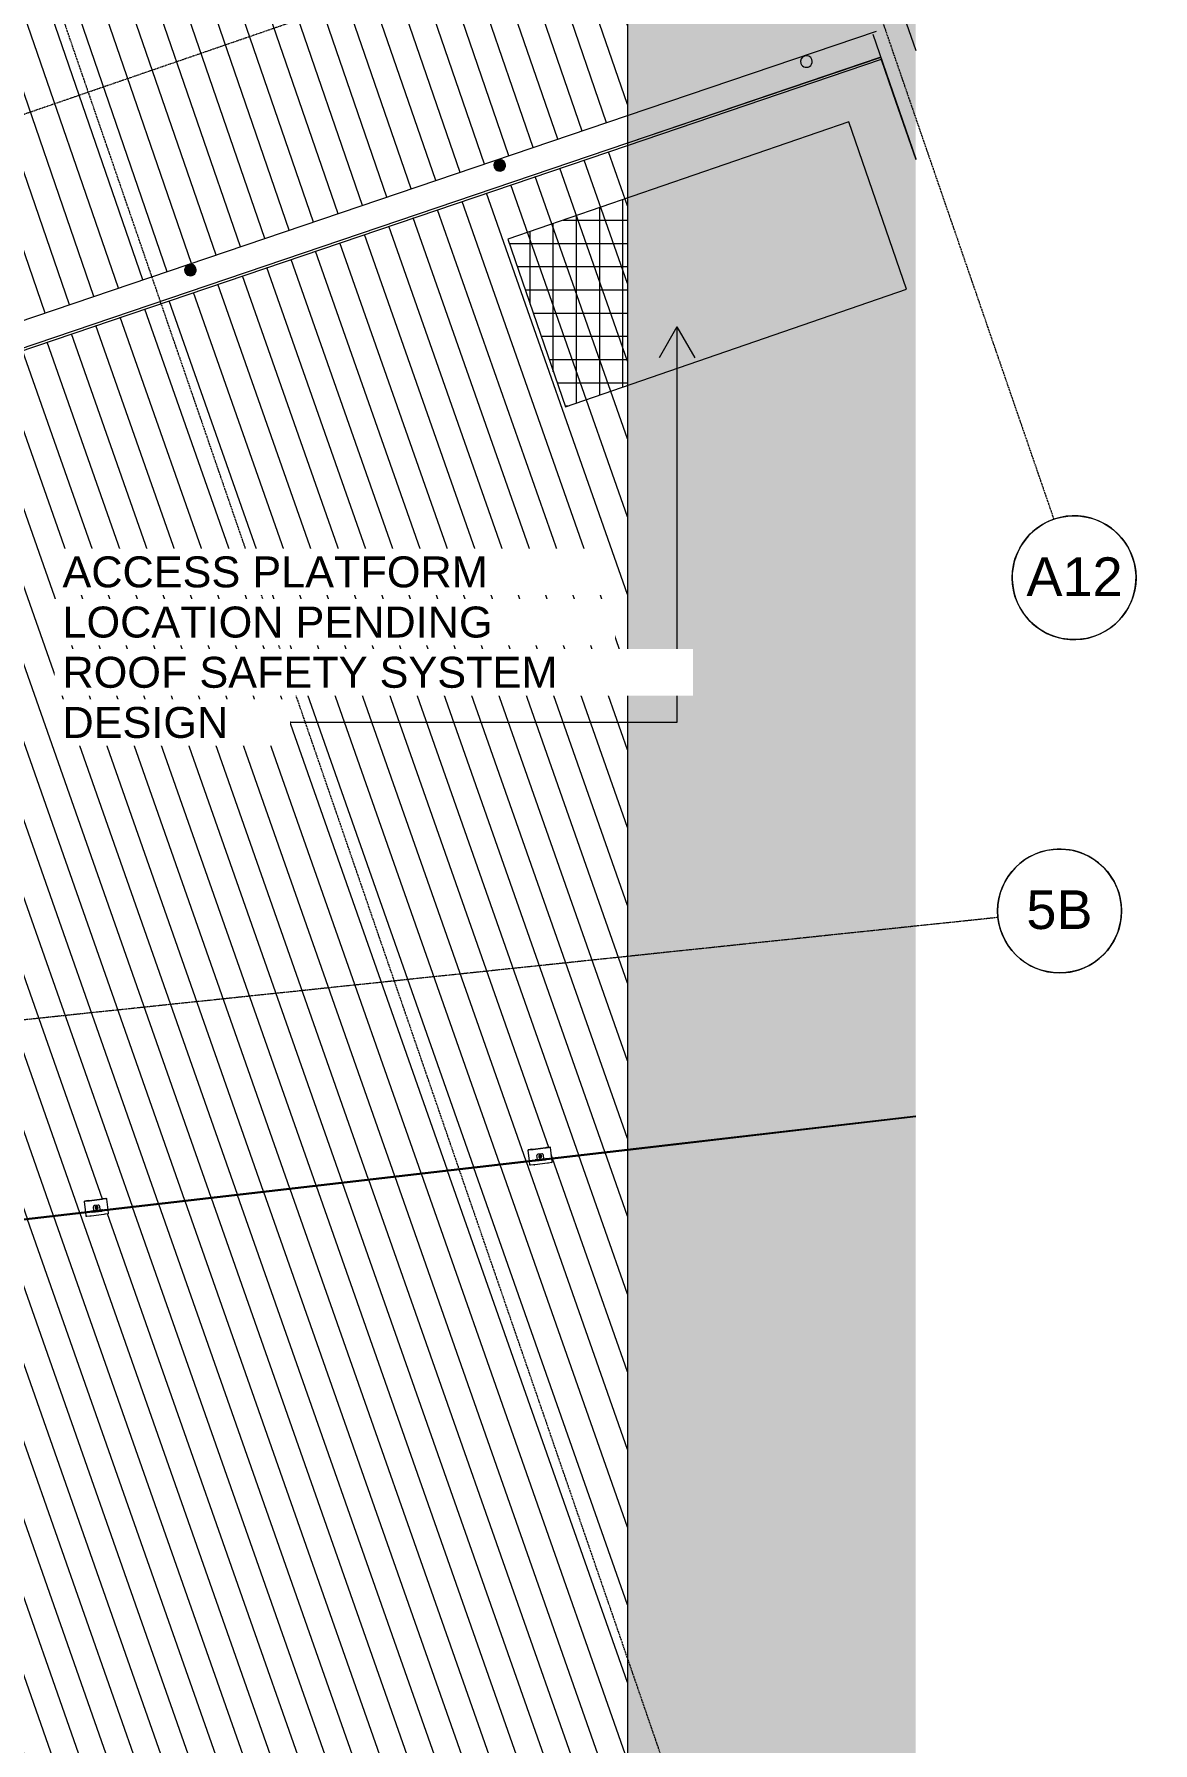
# Model space of a CAD drawing. Header units: millimetres. Extents: x -2478825 to -2336182, y 3945451 to 4053958.
# Drawn here: x -2351207 to -2336754, y 3969128 to 3991203 of the extents above; entities that cross this region are included whole.
import ezdxf

# ---------------------------------------------------------------- set-up
doc = ezdxf.new("R2010")
doc.units = ezdxf.units.MM
doc.linetypes.add('Grid Line', pattern=[21, 12, -3, 3, -3])
for name, color, linetype, lineweight in [('A-DETL', 90, 'Continuous', 18), ('A-DETL-GENF', 92, 'Continuous', 5), ('A-GLAZ-CWMG', 51, 'Continuous', 5), ('A-ROOF', 132, 'Continuous', 5), ('A-ROOF-PATT', 132, 'Continuous', 5), ('G-ANNO-TEXT', 231, 'Continuous', 5), ('P-SANR-FIXT', 6, 'Continuous', 5), ('Q-SPCQ', 91, 'Continuous', 5), ('S-GRID', 1, 'Continuous', 5), ('S-GRID-IDEN', 1, 'Continuous', 5)]:
    doc.layers.add(name, color=color, linetype=linetype, lineweight=lineweight)
doc.styles.add('Arial', font='arial.ttf', dxfattribs={"height": 500})
doc.styles.add('Arial_1', font='arial.ttf', dxfattribs={"height": 400})

# ---------------------------------------------------------------- blocks, each defined once
blk = doc.blocks.new('Downpipe - L Spreader - Default-V7-ROOF - Part A')
at = {"layer": 'P-SANR-FIXT'}
for start, end in [(0, 180), (180, 0)]:
    blk.add_arc((-40, 2100), 75, start, end, dxfattribs=at)
blk = doc.blocks.new('Downpipe - L Spreader - Default-V8-ROOF - Part A')
at = {"layer": 'P-SANR-FIXT'}
blk.add_hatch(color=211, dxfattribs=at).paths.add_polyline_path([(-20, 2172), (-40, 2175), (-59, 2172), (-77, 2165), (-93, 2153), (-105, 2137), (-112, 2119), (-115, 2100), (-112, 2081), (-105, 2062), (-93, 2047), (-77, 2035), (-59, 2028), (-40, 2025), (-20, 2028), (-2, 2035), (13, 2047), (25, 2062), (33, 2081), (35, 2100), (33, 2119), (25, 2137), (13, 2153), (-2, 2165), (-11, 2169)])
for start, end in [(0, 180), (180, 0)]:
    blk.add_arc((-40, 2100), 75, start, end, dxfattribs=at)
blk = doc.blocks.new('Downpipe - L Spreader - Default-V9-ROOF - Part A')
at = {"layer": 'P-SANR-FIXT'}
blk.add_hatch(color=211, dxfattribs=at).paths.add_polyline_path([(-20, 2172), (-40, 2175), (-59, 2172), (-77, 2165), (-93, 2153), (-105, 2137), (-112, 2119), (-115, 2100), (-112, 2081), (-105, 2062), (-93, 2047), (-77, 2035), (-52, 2027), (-20, 2028), (-2, 2035), (13, 2047), (25, 2062), (33, 2081), (35, 2100), (33, 2119), (25, 2137), (13, 2153), (-2, 2165), (-11, 2169)])
for start, end in [(0, 180), (180, 260.6976), (279.3024, 0)]:
    blk.add_arc((-40, 2100), 75, start, end, dxfattribs=at)
blk = doc.blocks.new('Static Line_Sayfa_Metal Deck_Pan Mount - Up to 15 _ pitch - Max 2 Users-1848369-ROOF - Part A')
at = {"layer": 'Q-SPCQ'}
for p, q in [((-2339817, 3977226), (-2343541, 3976795)), ((-2343541, 3976787), (-2339817, 3977218)), ((-2343541, 3976795), (-2379056, 3972688)), ((-2379055, 3972680), (-2343541, 3976787)), ((-2344776, 3976796), (-2344826, 3976790)), ((-2344826, 3976790), (-2344776, 3976796)), ((-2344825, 3976780), (-2344826, 3976790)), ((-2344809, 3976646), (-2344825, 3976780)), ((-2344777, 3976796), (-2344816, 3976791)), ((-2344816, 3976791), (-2344778, 3976795)), ((-2344804, 3976601), (-2344809, 3976643)), ((-2344777, 3976795), (-2344764, 3976794)), ((-2344763, 3976795), (-2344776, 3976796)), ((-2344776, 3976796), (-2344776, 3976796)), ((-2344763, 3976794), (-2344599, 3976814)), ((-2344600, 3976813), (-2344762, 3976795)), ((-2344730, 3976660), (-2344734, 3976658)), ((-2344732, 3976648), (-2344728, 3976647)), ((-2344727, 3976660), (-2344730, 3976660)), ((-2344726, 3976647), (-2344728, 3976647)), ((-2344601, 3976675), (-2344727, 3976660)), ((-2344726, 3976647), (-2344600, 3976662)), ((-2344705, 3976666), (-2344711, 3976715)), ((-2344648, 3976737), (-2344698, 3976732)), ((-2344648, 3976737), (-2344698, 3976732)), ((-2344688, 3976698), (-2344688, 3976698)), ((-2344680, 3976701), (-2344680, 3976700)), ((-2344678, 3976701), (-2344678, 3976701)), ((-2344660, 3976707), (-2344660, 3976707)), ((-2344658, 3976708), (-2344658, 3976708)), ((-2344651, 3976711), (-2344651, 3976711)), ((-2344632, 3976727), (-2344632, 3976728)), ((-2344631, 3976724), (-2344626, 3976675)), ((-2344601, 3976675), (-2344599, 3976675)), ((-2344600, 3976662), (-2344598, 3976663)), ((-2344588, 3976817), (-2344599, 3976814)), ((-2344595, 3976674), (-2344599, 3976675)), ((-2344598, 3976814), (-2344586, 3976818)), ((-2344598, 3976663), (-2344593, 3976664)), ((-2344587, 3976817), (-2344538, 3976823)), ((-2344538, 3976823), (-2344587, 3976818)), ((-2344548, 3976822), (-2344587, 3976818)), ((-2344585, 3976818), (-2344548, 3976822)), ((-2344538, 3976823), (-2344538, 3976823)), ((-2344537, 3976813), (-2344538, 3976823)), ((-2344537, 3976815), (-2344537, 3976815)), ((-2344521, 3976680), (-2344537, 3976813)), ((-2344516, 3976635), (-2344521, 3976676)), ((-2344803, 3976591), (-2344804, 3976601)), ((-2344804, 3976599), (-2344804, 3976599)), ((-2344794, 3976593), (-2344803, 3976591)), ((-2344756, 3976597), (-2344793, 3976593)), ((-2344741, 3976596), (-2344755, 3976597)), ((-2344576, 3976615), (-2344740, 3976596)), ((-2344563, 3976619), (-2344575, 3976615)), ((-2344525, 3976624), (-2344562, 3976619)), ((-2344515, 3976625), (-2344524, 3976624)), ((-2344515, 3976625), (-2344516, 3976635)), ((-2350508, 3976133), (-2350558, 3976127)), ((-2350558, 3976127), (-2350508, 3976133)), ((-2350557, 3976117), (-2350558, 3976127)), ((-2350541, 3975984), (-2350556, 3976117)), ((-2350509, 3976133), (-2350548, 3976128)), ((-2350548, 3976128), (-2350510, 3976132)), ((-2350536, 3975938), (-2350541, 3975979)), ((-2350509, 3976132), (-2350496, 3976131)), ((-2350495, 3976132), (-2350508, 3976133)), ((-2350508, 3976133), (-2350508, 3976133)), ((-2350495, 3976132), (-2350330, 3976151)), ((-2350332, 3976151), (-2350494, 3976132)), ((-2350461, 3975997), (-2350466, 3975995)), ((-2350464, 3975985), (-2350460, 3975985)), ((-2350459, 3975997), (-2350461, 3975997)), ((-2350458, 3975985), (-2350460, 3975985)), ((-2350333, 3976012), (-2350459, 3975997)), ((-2350458, 3975985), (-2350332, 3975999)), ((-2350437, 3976003), (-2350443, 3976052)), ((-2350380, 3976074), (-2350430, 3976069)), ((-2350380, 3976074), (-2350430, 3976069)), ((-2350420, 3976035), (-2350420, 3976035)), ((-2350412, 3976038), (-2350412, 3976037)), ((-2350410, 3976038), (-2350410, 3976038)), ((-2350392, 3976044), (-2350392, 3976044)), ((-2350390, 3976045), (-2350390, 3976045)), ((-2350382, 3976048), (-2350383, 3976048)), ((-2350364, 3976064), (-2350364, 3976065)), ((-2350363, 3976061), (-2350358, 3976012)), ((-2350333, 3976012), (-2350331, 3976012)), ((-2350332, 3975999), (-2350329, 3976000)), ((-2350319, 3976154), (-2350331, 3976151)), ((-2350326, 3976012), (-2350331, 3976012)), ((-2350329, 3976151), (-2350318, 3976155)), ((-2350329, 3976000), (-2350325, 3976001)), ((-2350319, 3976155), (-2350270, 3976160)), ((-2350270, 3976160), (-2350319, 3976155)), ((-2350280, 3976159), (-2350318, 3976155)), ((-2350317, 3976155), (-2350279, 3976159)), ((-2350270, 3976160), (-2350270, 3976160)), ((-2350268, 3976150), (-2350270, 3976160)), ((-2350269, 3976152), (-2350269, 3976153)), ((-2350253, 3976016), (-2350268, 3976150)), ((-2350248, 3975972), (-2350253, 3976013)), ((-2350535, 3975929), (-2350536, 3975938)), ((-2350535, 3975936), (-2350535, 3975936)), ((-2350526, 3975930), (-2350535, 3975929)), ((-2350487, 3975934), (-2350525, 3975930)), ((-2350473, 3975933), (-2350486, 3975934)), ((-2350308, 3975952), (-2350472, 3975933)), ((-2350295, 3975956), (-2350307, 3975952)), ((-2350257, 3975961), (-2350294, 3975956)), ((-2350247, 3975962), (-2350256, 3975961)), ((-2350247, 3975962), (-2350248, 3975972))]:
    blk.add_line(p, q, dxfattribs=at)
at = {"layer": 'Q-SPCQ', "flags": 128}
for points in [[(-2344680, 3976700), (-2344680, 3976700), (-2344680, 3976699), (-2344680, 3976699), (-2344680, 3976699), (-2344679, 3976698), (-2344679, 3976698), (-2344679, 3976697), (-2344679, 3976697), (-2344678, 3976697), (-2344678, 3976696), (-2344678, 3976696), (-2344677, 3976696), (-2344677, 3976695), (-2344677, 3976695), (-2344676, 3976695), (-2344676, 3976694), (-2344675, 3976694), (-2344675, 3976694), (-2344675, 3976694), (-2344674, 3976693), (-2344674, 3976693), (-2344673, 3976693), (-2344673, 3976693), (-2344672, 3976693), (-2344672, 3976693), (-2344671, 3976693), (-2344671, 3976693), (-2344671, 3976692), (-2344670, 3976692), (-2344670, 3976692), (-2344669, 3976692), (-2344669, 3976692), (-2344668, 3976692), (-2344668, 3976692)], [(-2344678, 3976701), (-2344678, 3976700), (-2344678, 3976700), (-2344678, 3976700), (-2344678, 3976699), (-2344678, 3976699), (-2344677, 3976699), (-2344677, 3976698), (-2344677, 3976698), (-2344677, 3976698), (-2344676, 3976697), (-2344676, 3976697), (-2344676, 3976697), (-2344676, 3976697), (-2344675, 3976696), (-2344675, 3976696), (-2344675, 3976696), (-2344674, 3976696), (-2344674, 3976696), (-2344674, 3976695), (-2344673, 3976695), (-2344673, 3976695), (-2344673, 3976695), (-2344672, 3976695), (-2344672, 3976695), (-2344671, 3976695), (-2344671, 3976694), (-2344671, 3976694), (-2344670, 3976694), (-2344670, 3976694), (-2344669, 3976694), (-2344669, 3976694), (-2344669, 3976694), (-2344668, 3976694), (-2344668, 3976694)], [(-2344668, 3976692), (-2344667, 3976693), (-2344667, 3976693), (-2344667, 3976693), (-2344666, 3976693), (-2344666, 3976693), (-2344665, 3976693), (-2344665, 3976693), (-2344664, 3976693), (-2344664, 3976694), (-2344663, 3976694), (-2344663, 3976694), (-2344663, 3976694), (-2344662, 3976695), (-2344662, 3976695), (-2344662, 3976695), (-2344661, 3976696), (-2344661, 3976696), (-2344661, 3976696), (-2344660, 3976697), (-2344660, 3976697), (-2344660, 3976697), (-2344659, 3976698), (-2344659, 3976698), (-2344659, 3976699), (-2344659, 3976699), (-2344658, 3976699), (-2344658, 3976700), (-2344658, 3976700), (-2344658, 3976701), (-2344658, 3976701), (-2344658, 3976702), (-2344658, 3976702), (-2344658, 3976703), (-2344658, 3976703), (-2344658, 3976703), (-2344657, 3976704), (-2344657, 3976704), (-2344658, 3976705), (-2344658, 3976705), (-2344658, 3976706), (-2344658, 3976706), (-2344658, 3976707), (-2344658, 3976707), (-2344658, 3976708), (-2344658, 3976708)], [(-2344668, 3976694), (-2344668, 3976694), (-2344667, 3976694), (-2344667, 3976695), (-2344667, 3976695), (-2344666, 3976695), (-2344666, 3976695), (-2344665, 3976695), (-2344665, 3976695), (-2344665, 3976695), (-2344664, 3976696), (-2344664, 3976696), (-2344664, 3976696), (-2344663, 3976696), (-2344663, 3976696), (-2344663, 3976697), (-2344663, 3976697), (-2344662, 3976697), (-2344662, 3976697), (-2344662, 3976698), (-2344662, 3976698), (-2344661, 3976698), (-2344661, 3976699), (-2344661, 3976699), (-2344661, 3976699), (-2344660, 3976700), (-2344660, 3976700), (-2344660, 3976700), (-2344660, 3976701), (-2344660, 3976701), (-2344660, 3976702), (-2344660, 3976702), (-2344660, 3976702), (-2344660, 3976703), (-2344660, 3976703), (-2344660, 3976703), (-2344659, 3976704), (-2344659, 3976704), (-2344660, 3976705), (-2344660, 3976705), (-2344660, 3976705), (-2344660, 3976706), (-2344660, 3976706), (-2344660, 3976706), (-2344660, 3976707), (-2344660, 3976707)], [(-2350412, 3976037), (-2350412, 3976037), (-2350412, 3976036), (-2350412, 3976036), (-2350411, 3976036), (-2350411, 3976035), (-2350411, 3976035), (-2350411, 3976034), (-2350410, 3976034), (-2350410, 3976034), (-2350410, 3976033), (-2350409, 3976033), (-2350409, 3976033), (-2350409, 3976032), (-2350408, 3976032), (-2350408, 3976032), (-2350408, 3976031), (-2350407, 3976031), (-2350407, 3976031), (-2350406, 3976031), (-2350406, 3976031), (-2350406, 3976030), (-2350405, 3976030), (-2350405, 3976030), (-2350404, 3976030), (-2350404, 3976030), (-2350403, 3976030), (-2350403, 3976030), (-2350402, 3976030), (-2350402, 3976029), (-2350401, 3976029), (-2350401, 3976029), (-2350401, 3976029), (-2350400, 3976030), (-2350400, 3976030)], [(-2350410, 3976038), (-2350410, 3976037), (-2350410, 3976037), (-2350410, 3976037), (-2350410, 3976036), (-2350409, 3976036), (-2350409, 3976036), (-2350409, 3976035), (-2350409, 3976035), (-2350408, 3976035), (-2350408, 3976035), (-2350408, 3976034), (-2350408, 3976034), (-2350407, 3976034), (-2350407, 3976033), (-2350407, 3976033), (-2350406, 3976033), (-2350406, 3976033), (-2350406, 3976033), (-2350405, 3976032), (-2350405, 3976032), (-2350405, 3976032), (-2350404, 3976032), (-2350404, 3976032), (-2350404, 3976032), (-2350403, 3976032), (-2350403, 3976032), (-2350402, 3976031), (-2350402, 3976031), (-2350402, 3976031), (-2350401, 3976031), (-2350401, 3976031), (-2350401, 3976031), (-2350400, 3976031), (-2350400, 3976031)], [(-2350400, 3976030), (-2350399, 3976030), (-2350399, 3976030), (-2350398, 3976030), (-2350398, 3976030), (-2350397, 3976030), (-2350397, 3976030), (-2350397, 3976030), (-2350396, 3976031), (-2350396, 3976031), (-2350395, 3976031), (-2350395, 3976031), (-2350394, 3976031), (-2350394, 3976032), (-2350394, 3976032), (-2350393, 3976032), (-2350393, 3976033), (-2350393, 3976033), (-2350392, 3976033), (-2350392, 3976034), (-2350392, 3976034), (-2350391, 3976034), (-2350391, 3976035), (-2350391, 3976035), (-2350391, 3976036), (-2350391, 3976036), (-2350390, 3976036), (-2350390, 3976037), (-2350390, 3976037), (-2350390, 3976038), (-2350390, 3976038), (-2350390, 3976039), (-2350390, 3976039), (-2350389, 3976040), (-2350389, 3976040), (-2350389, 3976041), (-2350389, 3976041), (-2350389, 3976041), (-2350389, 3976042), (-2350389, 3976042), (-2350389, 3976043), (-2350390, 3976043), (-2350390, 3976044), (-2350390, 3976044), (-2350390, 3976045), (-2350390, 3976045)], [(-2350400, 3976031), (-2350400, 3976031), (-2350399, 3976032), (-2350399, 3976032), (-2350398, 3976032), (-2350398, 3976032), (-2350398, 3976032), (-2350397, 3976032), (-2350397, 3976032), (-2350397, 3976032), (-2350396, 3976033), (-2350396, 3976033), (-2350396, 3976033), (-2350395, 3976033), (-2350395, 3976033), (-2350395, 3976034), (-2350394, 3976034), (-2350394, 3976034), (-2350394, 3976035), (-2350394, 3976035), (-2350393, 3976035), (-2350393, 3976035), (-2350393, 3976036), (-2350393, 3976036), (-2350392, 3976036), (-2350392, 3976037), (-2350392, 3976037), (-2350392, 3976037), (-2350392, 3976038), (-2350392, 3976038), (-2350392, 3976039), (-2350392, 3976039), (-2350391, 3976039), (-2350391, 3976040), (-2350391, 3976040), (-2350391, 3976040), (-2350391, 3976041), (-2350391, 3976041), (-2350391, 3976042), (-2350391, 3976042), (-2350391, 3976042), (-2350391, 3976043), (-2350392, 3976043), (-2350392, 3976044), (-2350392, 3976044), (-2350392, 3976044)]]:
    blk.add_lwpolyline(points, dxfattribs=at)
at = {"layer": 'Q-SPCQ'}
for centre, major_axis, ratio, start_param, end_param in [((-2344815, 3976781), (9.43, 3.32), 0.99863, 1.347635, 2.918431), ((-2344815, 3976781), (9.43, 3.32), 0.99863, 1.347635, 2.918431), ((-2344778, 3976795), (0.993, 0.114), 0.051038, 0.263758, 1.582394), ((-2344777, 3976796), (0.993, 0.114), 0.051038, 0.263758, 1.582394), ((-2344763, 3976795), (0.993, 0.114), 0.051038, 3.40535, 4.723987), ((-2344762, 3976795), (0.993, 0.114), 0.051038, 3.40535, 4.723987), ((-2344733, 3976653), (-0.6, 5.18), 0.011583, 0.002734, 1.148216), ((-2344733, 3976653), (-0.6, 5.18), 0.011583, 4.675347, 6.283185), ((-2344733, 3976653), (-0.6, 5.18), 0.011583, 3.141593, 4.661325), ((-2344733, 3976653), (-0.6, 5.18), 0.011583, 1.972865, 3.138859), ((-2344696, 3976717), (14.2, 5), 0.99863, 1.347635, 2.918431), ((-2344696, 3976717), (14.2, 5), 0.99863, 1.347635, 2.918431), ((-2344705, 3976666), (-0.46, 3.97), 0.011583, 1.519733, 2.56693), ((-2344669, 3976705), (18.8, 6.6), 0.99863, 1.347635, 3.70383), ((-2344669, 3976704), (18.8, 6.6), 0.99863, 1.347635, 4.489228), ((-2344669, 3976704), (11.1, 3.9), 0.99863, 1.347635, 4.489228), ((-2344669, 3976705), (18.8, 6.6), 0.99863, 6.060024, 7.63082), ((-2344669, 3976704), (18.8, 6.6), 0.99863, 4.489228, 7.63082), ((-2344669, 3976704), (11.1, 3.9), 0.99863, 4.489228, 7.63082), ((-2344646, 3976722), (14.2, 5), 0.99863, 6.060024, 7.63082), ((-2344646, 3976723), (14.2, 5), 0.99863, 0.038638, 1.347635), ((-2344646, 3976723), (14.2, 5), 0.99863, 6.060024, 6.283185), ((-2344626, 3976675), (-0.46, 3.97), 0.011583, 1.519733, 2.56693), ((-2344600, 3976813), (0.993, 0.114), 0.051038, 4.723987, 6.042624), ((-2344599, 3976814), (0.993, 0.114), 0.051038, 4.723987, 6.042624), ((-2344594, 3976669), (-0.6, 5.18), 0.011583, 4.675347, 6.280452), ((-2344594, 3976669), (-0.6, 5.18), 0.011583, 0, 0.472535), ((-2344594, 3976669), (-0.6, 5.18), 0.011583, 3.144326, 4.661325), ((-2344594, 3976669), (-0.6, 5.18), 0.011583, 1.973333, 3.141593), ((-2344587, 3976818), (0.993, 0.114), 0.051038, 1.582394, 1.802167), ((-2344585, 3976818), (0.993, 0.114), 0.051038, 1.582394, 2.901031), ((-2344547, 3976812), (9.43, 3.32), 0.99863, 0.038638, 1.347635), ((-2344547, 3976812), (9.43, 3.32), 0.99863, 6.060024, 7.63082), ((-2344794, 3976602), (9.43, 3.32), 0.99863, 2.918431, 4.489228), ((-2344794, 3976603), (9.43, 3.32), 0.99863, 3.965629, 4.227428), ((-2344756, 3976597), (0.993, 0.114), 0.051038, 0.263758, 1.582394), ((-2344740, 3976596), (0.993, 0.114), 0.051038, 3.40535, 4.723987), ((-2344576, 3976615), (0.993, 0.114), 0.051038, 4.723987, 6.042624), ((-2344562, 3976619), (0.993, 0.114), 0.051038, 1.582394, 2.901031), ((-2344526, 3976633), (9.43, 3.32), 0.99863, 4.489228, 6.060024), ((-2344526, 3976634), (9.43, 3.32), 0.99863, 4.751027, 6.060024), ((-2350547, 3976118), (9.43, 3.32), 0.99863, 1.347635, 2.918431), ((-2350547, 3976118), (9.43, 3.32), 0.99863, 1.347635, 2.918431), ((-2350510, 3976132), (0.993, 0.114), 0.051038, 0.263757, 1.582394), ((-2350509, 3976133), (0.993, 0.114), 0.051038, 0.263758, 1.582394), ((-2350495, 3976132), (0.993, 0.114), 0.051038, 3.40535, 4.723987), ((-2350494, 3976132), (0.993, 0.114), 0.051038, 3.40535, 4.723987), ((-2350465, 3975990), (-0.6, 5.18), 0.011583, 0.002734, 1.035884), ((-2350465, 3975990), (-0.6, 5.18), 0.011583, 4.661325, 6.283185), ((-2350465, 3975990), (-0.6, 5.18), 0.011583, 3.141593, 4.661325), ((-2350465, 3975990), (-0.6, 5.18), 0.011583, 2.56693, 3.138859), ((-2350428, 3976054), (14.2, 5), 0.99863, 1.347635, 2.918431), ((-2350428, 3976054), (14.2, 5), 0.99863, 1.347635, 2.918431), ((-2350437, 3976003), (-0.46, 3.97), 0.011583, 1.519733, 2.56693), ((-2350401, 3976042), (18.8, 6.6), 0.99863, 1.347635, 3.70383), ((-2350401, 3976042), (18.8, 6.6), 0.99863, 1.347635, 4.489228), ((-2350401, 3976042), (11.1, 3.9), 0.99863, 1.347635, 4.489228), ((-2350401, 3976042), (18.8, 6.6), 0.99863, 6.060024, 7.63082), ((-2350401, 3976042), (18.8, 6.6), 0.99863, 4.489228, 7.63082), ((-2350401, 3976042), (11.1, 3.9), 0.99863, 4.489228, 7.63082), ((-2350378, 3976059), (14.2, 5), 0.99863, 6.060024, 7.63082), ((-2350378, 3976060), (14.2, 5), 0.99863, 0.038638, 1.347635), ((-2350378, 3976060), (14.2, 5), 0.99863, 6.060024, 6.283185), ((-2350358, 3976012), (-0.46, 3.97), 0.011583, 1.519733, 2.56693), ((-2350332, 3976151), (0.993, 0.114), 0.051038, 4.723987, 6.042624), ((-2350330, 3976151), (0.993, 0.114), 0.051038, 4.723987, 6.042624), ((-2350326, 3976006), (-0.6, 5.18), 0.011583, 4.661325, 6.280452), ((-2350326, 3976006), (-0.6, 5.18), 0.011583, 0, 1.255378), ((-2350326, 3976006), (-0.6, 5.18), 0.011583, 3.144326, 4.661325), ((-2350326, 3976006), (-0.6, 5.18), 0.011583, 2.56693, 3.141593), ((-2350318, 3976155), (0.993, 0.114), 0.051038, 1.582394, 1.802167), ((-2350317, 3976155), (0.993, 0.114), 0.051038, 1.582394, 2.901031), ((-2350278, 3976149), (9.43, 3.32), 0.99863, 0.038638, 1.347635), ((-2350278, 3976149), (9.43, 3.32), 0.99863, 6.060024, 7.63082), ((-2350526, 3975940), (9.43, 3.32), 0.99863, 2.918431, 4.489228), ((-2350526, 3975940), (9.43, 3.32), 0.99863, 3.965629, 4.227428), ((-2350487, 3975934), (0.993, 0.114), 0.051038, 0.263758, 1.582394), ((-2350472, 3975933), (0.993, 0.114), 0.051038, 3.40535, 4.723987), ((-2350308, 3975952), (0.993, 0.114), 0.051038, 4.723987, 6.042624), ((-2350294, 3975956), (0.993, 0.114), 0.051038, 1.582394, 2.901031), ((-2350258, 3975971), (9.43, 3.32), 0.99863, 4.489228, 6.060024), ((-2350258, 3975971), (9.43, 3.32), 0.99863, 4.751027, 6.060024)]:
    blk.add_ellipse(centre, major_axis=major_axis, ratio=ratio, start_param=start_param, end_param=end_param, dxfattribs=at)
blk = doc.blocks.new('Roof Gutters3 - Roof Gutters-1885272-ROOF - Part A')
at = {"layer": 'A-ROOF'}
for p, q in [((-2339940, 3991351), (-2339817, 3990993)), ((-2340372, 3991203), (-2339817, 3989592)), ((-2340263, 3990879), (-2339817, 3989584))]:
    blk.add_line(p, q, dxfattribs=at)
blk = doc.blocks.new('Rectangular Mullion - Frame_Framed Facade_Danpal_DPANMF BT1-2879756-ROOF - Part A')
at = {"layer": 'A-GLAZ-CWMG'}
blk.add_line((-2340077, 3990337), (-2339817, 3989582), dxfattribs=at)
blk = doc.blocks.new('Rectangular Mullion - Frame_Framed Facade_Danpal_DPANMF BT1-V22-ROOF - Part A')
at = {"layer": 'A-GLAZ-CWMG'}
blk.add_line((-2340263, 3990878), (-2340077, 3990337), dxfattribs=at)
blk = doc.blocks.new('Roofs 1 - Roofs 1-2640243-ROOF - Part A')
at = {"layer": 'A-ROOF'}
for p, q in [((-2340269, 3990905), (-2343541, 3989796)), ((-2340268, 3990903), (-2343541, 3989794)), ((-2343541, 3989767), (-2340260, 3990879)), ((-2343542, 3989795), (-2396930, 3971694)), ((-2343542, 3989794), (-2396930, 3971692)), ((-2396921, 3971668), (-2343542, 3989767))]:
    blk.add_line(p, q, dxfattribs=at)
blk = doc.blocks.new('Grid - A1-203820-ROOF - Part A')
at = {"layer": 'S-GRID-IDEN'}
blk.add_circle((0, 0), 4, dxfattribs=at)
for start, end in [(360, 180), (180, 360)]:
    blk.add_arc((0, 0), 4, start, end, dxfattribs=at)

msp = doc.modelspace()

# ---------------------------------------------------------------- hatches: boundary and pattern name
at = {"layer": 'A-DETL-GENF', "transparency": 33554585}
h = msp.add_hatch(color=7, dxfattribs=at)
h.paths.add_polyline_path([(-2339817, 3945451), (-2339817, 4050268), (-2343541, 4050268), (-2343541, 4001217), (-2345559, 4000677), (-2341524, 3999596), (-2343541, 3999055), (-2343541, 3945451), (-2339902, 3945451)])
h.paths.add_polyline_path([(-2343328, 3967385), (-2343347, 3967388), (-2343365, 3967395), (-2343381, 3967407), (-2343393, 3967423), (-2343396, 3967432), (-2343259, 3967432), (-2343263, 3967423), (-2343275, 3967407), (-2343290, 3967395), (-2343308, 3967388)])
h.paths.add_polyline_path([(-2341225, 3990775), (-2341245, 3990777), (-2341271, 3990788), (-2341280, 3990794), (-2341292, 3990808), (-2341301, 3990826), (-2341305, 3990845), (-2341304, 3990865), (-2341297, 3990883), (-2341286, 3990900), (-2341272, 3990912), (-2341254, 3990921), (-2341235, 3990925), (-2341215, 3990924), (-2341197, 3990917), (-2341181, 3990906), (-2341168, 3990892), (-2341159, 3990874), (-2341155, 3990855), (-2341159, 3990828), (-2341163, 3990817), (-2341174, 3990801), (-2341188, 3990788), (-2341206, 3990779), (-2341219, 3990777)])
h = msp.add_hatch(color=7, dxfattribs=at)
h.paths.add_polyline_path([(-2343328, 3967385), (-2343308, 3967388), (-2343290, 3967395), (-2343275, 3967407), (-2343263, 3967423), (-2343259, 3967432), (-2343396, 3967432), (-2343393, 3967423), (-2343381, 3967407), (-2343365, 3967395), (-2343347, 3967388)])
h.paths.add_polyline_path([(-2341225, 3990775), (-2341206, 3990779), (-2341188, 3990788), (-2341174, 3990801), (-2341163, 3990817), (-2341157, 3990835), (-2341155, 3990855), (-2341159, 3990874), (-2341173, 3990898), (-2341181, 3990906), (-2341197, 3990917), (-2341215, 3990924), (-2341235, 3990925), (-2341254, 3990921), (-2341272, 3990912), (-2341288, 3990897), (-2341297, 3990883), (-2341304, 3990865), (-2341305, 3990845), (-2341301, 3990826), (-2341292, 3990808), (-2341280, 3990794), (-2341263, 3990783), (-2341245, 3990777), (-2341235, 3990776)])
at = {"layer": 'A-DETL-GENF'}
h = msp.add_hatch(dxfattribs=at)
h.set_pattern_fill('FP_10', style=0, pattern_type=2)
h.set_pattern_definition([(0, (0, 0), (0, 300), []), (90, (0, 0), (-300, 2e-14), [])])
h.paths.add_polyline_path([(-2344344, 3986390), (-2343541, 3986666), (-2343541, 3989087), (-2345089, 3988554), (-2344514, 3986884)])
at = {"layer": 'A-ROOF-PATT'}
h = msp.add_hatch(dxfattribs=at)
h.set_pattern_fill('FP_1', color=256, style=0, pattern_type=2)
h.set_pattern_definition([(109, (-11202.03, 32533.07), (-314.857686, -108.414195), [])])
h.paths.add_polyline_path([(-2446076, 3957704), (-2397831, 3974316), (-2397038, 3972013), (-2343541, 3990151), (-2343541, 3999055), (-2343058, 3999185), (-2343370, 4000090), (-2345559, 4000677), (-2343740, 4001164), (-2347571, 4012292), (-2347798, 4012213), (-2452444, 3976181), (-2446071, 3957706)])
h.paths.add_polyline_path([(-2347449, 4002429), (-2347449, 4002428), (-2347451, 4002429)])
h.paths.add_polyline_path([(-2348321, 4002129), (-2348327, 4002126), (-2348326, 4002127)])
h.paths.add_polyline_path([(-2440144, 3970512), (-2440152, 3970508), (-2440144, 3970511)])
h.paths.add_polyline_path([(-2440480, 3970396), (-2440480, 3970395), (-2440481, 3970396)])
h.paths.add_polyline_path([(-2441352, 3970096), (-2441357, 3970093), (-2441357, 3970094)])
h.paths.add_polyline_path([(-2443936, 3969051), (-2444022, 3969303), (-2443500, 3969482), (-2443464, 3969377), (-2438387, 3971126), (-2438408, 3971187), (-2438361, 3971203), (-2438349, 3971201), (-2438348, 3971203), (-2438347, 3971204), (-2438191, 3971257), (-2438191, 3971257), (-2438179, 3971266), (-2438134, 3971281), (-2438112, 3971218), (-2432912, 3973009), (-2432933, 3973072), (-2432886, 3973088), (-2432873, 3973086), (-2432873, 3973088), (-2432872, 3973089), (-2432716, 3973142), (-2432716, 3973143), (-2432704, 3973151), (-2432659, 3973167), (-2432637, 3973103), (-2427437, 3974894), (-2427458, 3974957), (-2427411, 3974973), (-2427398, 3974971), (-2427398, 3974974), (-2427397, 3974974), (-2427241, 3975027), (-2427241, 3975028), (-2427229, 3975036), (-2427184, 3975052), (-2427162, 3974988), (-2421962, 3976779), (-2421983, 3976843), (-2421936, 3976858), (-2421923, 3976856), (-2421922, 3976859), (-2421922, 3976859), (-2421766, 3976913), (-2421766, 3976913), (-2421754, 3976922), (-2421709, 3976937), (-2421687, 3976874), (-2416487, 3978664), (-2416508, 3978728), (-2416461, 3978743), (-2416448, 3978741), (-2416447, 3978744), (-2416436, 3978748), (-2416290, 3978798), (-2416291, 3978798), (-2416279, 3978807), (-2416234, 3978822), (-2416212, 3978759), (-2411012, 3980550), (-2411033, 3980613), (-2410986, 3980629), (-2410973, 3980627), (-2410972, 3980629), (-2410972, 3980630), (-2410815, 3980683), (-2410816, 3980683), (-2410804, 3980692), (-2410759, 3980707), (-2410737, 3980644), (-2405536, 3982435), (-2405558, 3982498), (-2405511, 3982514), (-2405498, 3982512), (-2405497, 3982515), (-2405497, 3982515), (-2405340, 3982568), (-2405340, 3982569), (-2405329, 3982577), (-2405284, 3982593), (-2405262, 3982529), (-2400061, 3984320), (-2400083, 3984383), (-2400036, 3984399), (-2400023, 3984397), (-2400022, 3984400), (-2400022, 3984400), (-2399865, 3984453), (-2399865, 3984454), (-2399854, 3984462), (-2399809, 3984478), (-2399787, 3984414), (-2394586, 3986205), (-2394608, 3986269), (-2394561, 3986284), (-2394548, 3986282), (-2394547, 3986285), (-2394547, 3986285), (-2394390, 3986339), (-2394390, 3986339), (-2394379, 3986348), (-2394334, 3986363), (-2394312, 3986300), (-2389111, 3988090), (-2389133, 3988154), (-2389086, 3988169), (-2389073, 3988167), (-2389072, 3988170), (-2389072, 3988170), (-2388915, 3988224), (-2388915, 3988224), (-2388904, 3988233), (-2388859, 3988248), (-2388837, 3988185), (-2383636, 3989976), (-2383658, 3990039), (-2383611, 3990055), (-2383598, 3990053), (-2383597, 3990055), (-2383597, 3990056), (-2383440, 3990109), (-2383440, 3990109), (-2383429, 3990118), (-2383384, 3990133), (-2383362, 3990070), (-2378161, 3991861), (-2378183, 3991924), (-2378136, 3991940), (-2378123, 3991938), (-2378122, 3991941), (-2378122, 3991941), (-2377965, 3991994), (-2377965, 3991995), (-2377954, 3992003), (-2377909, 3992019), (-2377887, 3991955), (-2372686, 3993746), (-2372708, 3993809), (-2372661, 3993825), (-2372648, 3993823), (-2372647, 3993826), (-2372647, 3993826), (-2372490, 3993879), (-2372490, 3993880), (-2372479, 3993888), (-2372434, 3993904), (-2372412, 3993840), (-2367211, 3995631), (-2367233, 3995695), (-2367186, 3995710), (-2367173, 3995708), (-2367172, 3995711), (-2367172, 3995711), (-2367015, 3995765), (-2367015, 3995765), (-2367004, 3995774), (-2366959, 3995789), (-2366937, 3995726), (-2361736, 3997516), (-2361758, 3997580), (-2361711, 3997595), (-2361698, 3997593), (-2361697, 3997596), (-2361697, 3997596), (-2361540, 3997650), (-2361540, 3997650), (-2361529, 3997659), (-2361484, 3997674), (-2361462, 3997611), (-2356261, 3999402), (-2356283, 3999465), (-2356236, 3999481), (-2356223, 3999479), (-2356222, 3999481), (-2356222, 3999482), (-2356065, 3999535), (-2356065, 3999535), (-2356054, 3999544), (-2356009, 3999559), (-2355987, 3999496), (-2350786, 4001287), (-2350808, 4001350), (-2350761, 4001366), (-2350748, 4001364), (-2350747, 4001367), (-2350746, 4001367), (-2350590, 4001420), (-2350590, 4001421), (-2350579, 4001429), (-2350534, 4001445), (-2350512, 4001381), (-2345436, 4003132), (-2345472, 4003236), (-2344950, 4003416), (-2344863, 4003164), (-2345385, 4002985), (-2345433, 4003124), (-2346492, 4002759), (-2346499, 4002756), (-2350509, 4001373), (-2350469, 4001256), (-2350515, 4001240), (-2350526, 4001234), (-2350526, 4001232), (-2350684, 4001178), (-2350684, 4001178), (-2350698, 4001177), (-2350743, 4001162), (-2350784, 4001279), (-2355984, 3999488), (-2355944, 3999371), (-2355990, 3999355), (-2356001, 3999349), (-2356001, 3999347), (-2356159, 3999293), (-2356159, 3999292), (-2356173, 3999292), (-2356218, 3999277), (-2356259, 3999394), (-2361459, 3997603), (-2361419, 3997486), (-2361465, 3997470), (-2361476, 3997464), (-2361476, 3997461), (-2361634, 3997407), (-2361634, 3997407), (-2361648, 3997407), (-2361693, 3997391), (-2361734, 3997509), (-2366935, 3995718), (-2366894, 3995601), (-2366940, 3995584), (-2366951, 3995579), (-2366951, 3995576), (-2367109, 3995522), (-2367109, 3995522), (-2367123, 3995522), (-2367168, 3995506), (-2367209, 3995624), (-2372410, 3993833), (-2372369, 3993715), (-2372415, 3993699), (-2372426, 3993693), (-2372426, 3993691), (-2372584, 3993637), (-2372584, 3993637), (-2372598, 3993636), (-2372643, 3993621), (-2372684, 3993738), (-2377885, 3991948), (-2377844, 3991830), (-2377890, 3991814), (-2377901, 3991808), (-2377901, 3991806), (-2378059, 3991752), (-2378059, 3991752), (-2378073, 3991751), (-2378118, 3991736), (-2378159, 3991853), (-2383360, 3990062), (-2383319, 3989945), (-2383365, 3989929), (-2383376, 3989923), (-2383376, 3989921), (-2383534, 3989867), (-2383534, 3989866), (-2383548, 3989866), (-2383593, 3989851), (-2383634, 3989968), (-2388835, 3988177), (-2388794, 3988060), (-2388840, 3988044), (-2388851, 3988038), (-2388851, 3988035), (-2389009, 3987981), (-2389009, 3987981), (-2389023, 3987981), (-2389068, 3987965), (-2389109, 3988083), (-2394310, 3986292), (-2394269, 3986175), (-2394315, 3986158), (-2394326, 3986153), (-2394326, 3986150), (-2394484, 3986096), (-2394484, 3986096), (-2394498, 3986096), (-2394543, 3986080), (-2394584, 3986198), (-2399785, 3984407), (-2399744, 3984289), (-2399790, 3984273), (-2399801, 3984267), (-2399801, 3984265), (-2399959, 3984211), (-2399959, 3984211), (-2399973, 3984210), (-2400018, 3984195), (-2400059, 3984312), (-2405260, 3982522), (-2405219, 3982404), (-2405265, 3982388), (-2405276, 3982382), (-2405277, 3982380), (-2405434, 3982326), (-2405434, 3982326), (-2405448, 3982325), (-2405493, 3982310), (-2405534, 3982427), (-2410735, 3980636), (-2410694, 3980519), (-2410740, 3980503), (-2410751, 3980497), (-2410752, 3980495), (-2410909, 3980441), (-2410909, 3980440), (-2410923, 3980440), (-2410969, 3980425), (-2411009, 3980542), (-2416210, 3978751), (-2416169, 3978634), (-2416218, 3978616), (-2416226, 3978612), (-2416227, 3978609), (-2416384, 3978555), (-2416384, 3978555), (-2416398, 3978555), (-2416444, 3978539), (-2416484, 3978657), (-2421685, 3976866), (-2421644, 3976749), (-2421691, 3976732), (-2421701, 3976727), (-2421702, 3976724), (-2421859, 3976670), (-2421859, 3976670), (-2421873, 3976670), (-2421919, 3976654), (-2421959, 3976772), (-2427160, 3974981), (-2427119, 3974863), (-2427166, 3974847), (-2427176, 3974841), (-2427177, 3974839), (-2427334, 3974785), (-2427334, 3974785), (-2427348, 3974784), (-2427394, 3974769), (-2427434, 3974886), (-2432635, 3973096), (-2432594, 3972978), (-2432641, 3972962), (-2432651, 3972956), (-2432652, 3972954), (-2432809, 3972900), (-2432809, 3972900), (-2432823, 3972899), (-2432869, 3972884), (-2432909, 3973001), (-2438110, 3971210), (-2438069, 3971093), (-2438116, 3971077), (-2438126, 3971071), (-2438127, 3971069), (-2438284, 3971015), (-2438284, 3971014), (-2438298, 3971014), (-2438344, 3970999), (-2438386, 3971116), (-2438470, 3971087), (-2438550, 3971060), (-2438555, 3971057), (-2443461, 3969368), (-2443414, 3969230), (-2443935, 3969051)])
h.paths.add_polyline_path([(-2441577, 3970017), (-2441558, 3970025), (-2441567, 3970021), (-2441577, 3970018)])
h.paths.add_polyline_path([(-2441243, 3970134), (-2441233, 3970137), (-2441242, 3970134)])
h.paths.add_polyline_path([(-2438692, 3971010), (-2438673, 3971017), (-2438682, 3971014), (-2438691, 3971010)])
h.paths.add_polyline_path([(-2348547, 4002050), (-2348527, 4002057), (-2348536, 4002054), (-2348546, 4002050)])
h.paths.add_polyline_path([(-2348213, 4002167), (-2348202, 4002169), (-2348212, 4002167)])
h.paths.add_polyline_path([(-2347133, 4002539), (-2347119, 4002543), (-2347129, 4002540)])
h.paths.add_polyline_path([(-2345662, 4003044), (-2345643, 4003051), (-2345652, 4003048), (-2345661, 4003045)])
h = msp.add_hatch(dxfattribs=at)
h.set_pattern_fill('FP_5', color=256, style=0, pattern_type=2)
h.set_pattern_definition([(109.367, (-4018.33, 11431.97), (-314.1568, -110.428734), [])])
h.paths.add_polyline_path([(-2379210, 3972670), (-2379201, 3972672), (-2379210, 3972757), (-2379210, 3972672)])
h.paths.add_polyline_path([(-2354183, 3967434), (-2343541, 3967434), (-2343541, 3976787), (-2344521, 3976674), (-2344516, 3976625), (-2344563, 3976619), (-2344575, 3976617), (-2344576, 3976615), (-2344741, 3976597), (-2344742, 3976596), (-2344764, 3976596), (-2344803, 3976593), (-2344809, 3976640), (-2350252, 3976011), (-2350248, 3975962), (-2350295, 3975956), (-2350307, 3975954), (-2350308, 3975952), (-2350473, 3975934), (-2350474, 3975933), (-2350496, 3975933), (-2350535, 3975930), (-2350540, 3975977), (-2355984, 3975348), (-2355980, 3975299), (-2356027, 3975293), (-2356039, 3975291), (-2356039, 3975289), (-2356205, 3975271), (-2356206, 3975270), (-2356228, 3975270), (-2356267, 3975267), (-2356272, 3975315), (-2361716, 3974685), (-2361712, 3974636), (-2361759, 3974630), (-2361770, 3974628), (-2361771, 3974626), (-2361937, 3974608), (-2361938, 3974607), (-2361960, 3974607), (-2361999, 3974604), (-2362004, 3974652), (-2367448, 3974022), (-2367443, 3973973), (-2367491, 3973967), (-2367502, 3973965), (-2367503, 3973963), (-2367669, 3973945), (-2367670, 3973944), (-2367691, 3973944), (-2367730, 3973941), (-2367736, 3973989), (-2373180, 3973359), (-2373175, 3973310), (-2373222, 3973304), (-2373234, 3973302), (-2373235, 3973300), (-2373401, 3973282), (-2373402, 3973281), (-2373423, 3973281), (-2373462, 3973278), (-2373468, 3973326), (-2378912, 3972696), (-2378907, 3972647), (-2378954, 3972642), (-2378966, 3972639), (-2378967, 3972638), (-2379132, 3972619), (-2379133, 3972619), (-2379155, 3972618), (-2379194, 3972615), (-2379200, 3972663), (-2384513, 3972048), (-2384502, 3971954), (-2385051, 3971890), (-2385081, 3972155), (-2384533, 3972219), (-2384514, 3972057), (-2379210, 3972670), (-2379210, 3972757), (-2379216, 3972813), (-2379167, 3972818), (-2379155, 3972815), (-2379154, 3972817), (-2378989, 3972835), (-2378989, 3972836), (-2378967, 3972841), (-2378929, 3972844), (-2378912, 3972704), (-2373469, 3973334), (-2373484, 3973475), (-2373435, 3973481), (-2373423, 3973478), (-2373422, 3973480), (-2373257, 3973498), (-2373257, 3973499), (-2373235, 3973504), (-2373197, 3973507), (-2373181, 3973367), (-2367737, 3973997), (-2367752, 3974138), (-2367703, 3974144), (-2367691, 3974141), (-2367691, 3974143), (-2367525, 3974161), (-2367525, 3974162), (-2367503, 3974167), (-2367465, 3974170), (-2367449, 3974030), (-2362005, 3974660), (-2362020, 3974801), (-2361972, 3974806), (-2361960, 3974804), (-2361959, 3974806), (-2361793, 3974824), (-2361793, 3974825), (-2361771, 3974830), (-2361733, 3974833), (-2361717, 3974693), (-2356273, 3975323), (-2356288, 3975464), (-2356240, 3975469), (-2356228, 3975467), (-2356227, 3975469), (-2356061, 3975487), (-2356061, 3975488), (-2356039, 3975493), (-2356001, 3975496), (-2355985, 3975356), (-2350541, 3975985), (-2350556, 3976127), (-2350508, 3976132), (-2350496, 3976130), (-2350495, 3976132), (-2350329, 3976150), (-2350329, 3976151), (-2350308, 3976156), (-2350269, 3976159), (-2350253, 3976019), (-2344810, 3976648), (-2344825, 3976790), (-2344776, 3976795), (-2344764, 3976793), (-2344763, 3976794), (-2344598, 3976813), (-2344598, 3976814), (-2344576, 3976819), (-2344538, 3976822), (-2344521, 3976682), (-2343541, 3976795), (-2343542, 3989767), (-2396656, 3971758), (-2395280, 3967761), (-2395420, 3967713), (-2396797, 3971711), (-2396882, 3971682), (-2395505, 3967684), (-2395543, 3967671), (-2397038, 3972012), (-2397041, 3972013), (-2397733, 3974022), (-2397772, 3974009), (-2395461, 3967434), (-2354715, 3967434)])
h.paths.add_polyline_path([(-2381874, 3972354), (-2381855, 3972357), (-2381866, 3972355)])

# ---------------------------------------------------------------- linework, layer by layer
at = {"layer": 'A-DETL', "lineweight": 15}
msp.add_line((-2343541, 3999055), (-2343541, 3945451), dxfattribs=at)
at = {"layer": 'A-DETL', "lineweight": 5}
for p, q in [((-2340681, 3990071), (-2345089, 3988554)), ((-2339936, 3987907), (-2340681, 3990071)), ((-2345089, 3988554), (-2344344, 3986390)), ((-2344344, 3986390), (-2339936, 3987907))]:
    msp.add_line(p, q, dxfattribs=at)
at = {"layer": 'A-ROOF'}
for p, q in [((-2343541, 3990151), (-2340323, 3991242)), ((-2397038, 3972013), (-2343542, 3990151))]:
    msp.add_line(p, q, dxfattribs=at)
at = {"layer": 'G-ANNO-TEXT', "color": 7}
for p, q in [((-2342902, 3987421), (-2343133, 3987021)), ((-2342902, 3987421), (-2342672, 3987021)), ((-2342902, 3987421), (-2342902, 3982311)), ((-2343793, 3982311), (-2348094, 3982311)), ((-2342902, 3982311), (-2343793, 3982311))]:
    msp.add_line(p, q, dxfattribs=at)
at = {"layer": 'S-GRID', "linetype": 'Grid Line'}
for p, q in [((-2338031, 3984938), (-2359990, 4048709)), ((-2342616, 3967536), (-2369445, 4045453)), ((-2338592, 3994556), (-2467185, 3950277)), ((-2338754, 3979791), (-2360940, 3977459))]:
    msp.add_line(p, q, dxfattribs=at)

# ---------------------------------------------------------------- block references
at = {"layer": 'A-GLAZ-CWMG'}
for name in ['Rectangular Mullion - Frame_Framed Facade_Danpal_DPANMF BT1-V22-ROOF - Part A', 'Rectangular Mullion - Frame_Framed Facade_Danpal_DPANMF BT1-2879756-ROOF - Part A']:
    msp.add_blockref(name, (0, 0), dxfattribs=at)
at = {"layer": 'A-ROOF'}
for name in ['Roof Gutters3 - Roof Gutters-1885272-ROOF - Part A', 'Roofs 1 - Roofs 1-2640243-ROOF - Part A']:
    msp.add_blockref(name, (0, 0), dxfattribs=at)
at = {"layer": 'P-SANR-FIXT', "rotation": 198.7291458098613}
for name, p in [('Downpipe - L Spreader - Default-V7-ROOF - Part A', (-2341942, 3992826)), ('Downpipe - L Spreader - Default-V8-ROOF - Part A', (-2345904, 3991486)), ('Downpipe - L Spreader - Default-V9-ROOF - Part A', (-2349901, 3990134))]:
    msp.add_blockref(name, p, dxfattribs=at)
at = {"layer": 'Q-SPCQ'}
msp.add_blockref('Static Line_Sayfa_Metal Deck_Pan Mount - Up to 15 _ pitch - Max 2 Users-1848369-ROOF - Part A', (0, 0), dxfattribs=at)
at = {"layer": 'S-GRID-IDEN', "xscale": 199.9999999999999, "yscale": 199.9999999999999, "zscale": 199.9999999999999}
for p, rotation in [((-2337771, 3984181), 19.00040712021553), ((-2337959, 3979875), 96)]:
    msp.add_blockref('Grid - A1-203820-ROOF - Part A', p, dxfattribs=dict(at, rotation=rotation))

# ---------------------------------------------------------------- texts
at = {"layer": 'S-GRID-IDEN', "char_height": 500, "attachment_point": 1, "style": 'Arial'}
for s, insert, width in [('A12', (-2338387, 3984444), 1491.14), ('5B', (-2338388, 3980142), 1026.16)]:
    msp.add_mtext(s, dxfattribs=dict(at, insert=insert, width=width))

# ---------------------------------------------------------------- next in the draw order: texts
at = {"layer": 'G-ANNO-TEXT', "color": 7, "insert": (-2350842, 3984456), "char_height": 400, "width": 6974.68, "attachment_point": 1, "style": 'Arial_1', "bg_fill": 3, "box_fill_scale": 1.25, "bg_fill_color": 256, "bg_fill_true_color": 13158600, "bg_fill_transparency": 0}
msp.add_mtext('ACCESS PLATFORM ', dxfattribs=at)

# ---------------------------------------------------------------- next in the draw order: texts
at = {"layer": 'G-ANNO-TEXT', "color": 7, "insert": (-2350842, 3983808), "char_height": 400, "width": 7038.82, "attachment_point": 1, "style": 'Arial_1', "bg_fill": 3, "box_fill_scale": 1.25, "bg_fill_color": 256, "bg_fill_true_color": 13158600, "bg_fill_transparency": 0}
msp.add_mtext('LOCATION PENDING ', dxfattribs=at)

# ---------------------------------------------------------------- next in the draw order: texts
at = {"layer": 'G-ANNO-TEXT', "color": 7, "insert": (-2350842, 3983159), "char_height": 400, "width": 8048.94, "attachment_point": 1, "style": 'Arial_1', "bg_fill": 3, "box_fill_scale": 1.25, "bg_fill_color": 256, "bg_fill_true_color": 13158600, "bg_fill_transparency": 0}
msp.add_mtext('ROOF SAFETY SYSTEM ', dxfattribs=at)

# ---------------------------------------------------------------- next in the draw order: texts
at = {"layer": 'G-ANNO-TEXT', "color": 7, "insert": (-2350842, 3982511), "char_height": 400, "width": 2837.97, "attachment_point": 1, "style": 'Arial_1', "bg_fill": 3, "box_fill_scale": 1.25, "bg_fill_color": 256, "bg_fill_true_color": 13158600, "bg_fill_transparency": 0}
msp.add_mtext('DESIGN ', dxfattribs=at)

doc.saveas('drawing.dxf')
